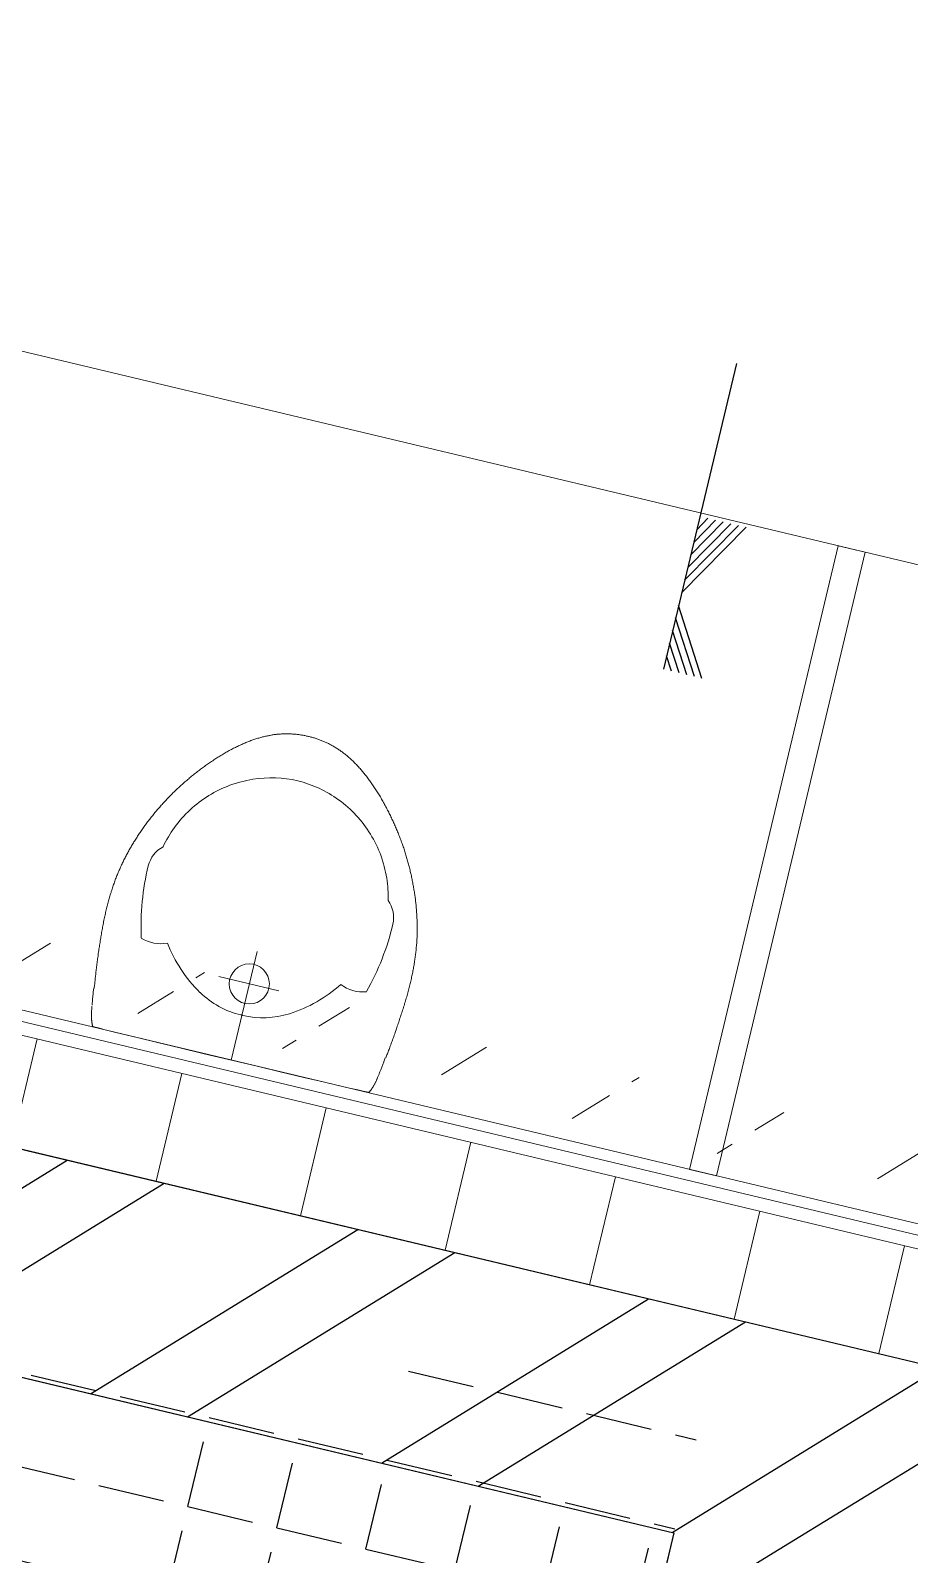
# Model space of a CAD drawing. Header units: millimetres. Extents: x 783817721 to 783927949, y 1443754877 to 1443839643.
# Drawn here: x 783904836 to 783905628, y 1443794272 to 1443795646 of the extents above; entities that cross this region are included whole.
import ezdxf

# ---------------------------------------------------------------- set-up
doc = ezdxf.new("R2010")
doc.units = ezdxf.units.MM
doc.header["$LTSCALE"] = 700
doc.layers.get('0').update_dxf_attribs({"linetype": 'CONTINUOUS'})
for name, color, linetype in [('A-HATCH', 8, 'CONTINUOUS'), ('A-SILL', 2, 'CONTINUOUS'), ('A-SILL-XXX', 2, 'CONTINUOUS'), ('A-sunk', 250, 'CONTINUOUS'), ('A-TILE DROP', 8, 'CONTINUOUS'), ('A-WALL-XXX', 7, 'CONTINUOUS')]:
    doc.layers.add(name, color=color, linetype=linetype)
doc.layers.add('A-INT-FIXTURE', color=250, linetype='CONTINUOUS', lineweight=9)
pattern_1 = [(45, (0, 0), (-26.5165043, 26.5165043), [])]

# ---------------------------------------------------------------- blocks, each defined once
blk = doc.blocks.new('URINAL 3')
for p, q in [((53.7, 137.5), (52.5, 137.4)), ((54.8, 137.6), (53.7, 137.5)), ((56, 137.8), (54.8, 137.6)), ((57.2, 137.9), (56, 137.8)), ((58.4, 138), (57.2, 137.9)), ((59.6, 138.1), (58.4, 138)), ((60.9, 138.3), (59.6, 138.1)), ((62.1, 138.4), (60.9, 138.3)), ((63.3, 138.5), (62.1, 138.4)), ((64.5, 138.6), (63.3, 138.5)), ((65.8, 138.8), (64.5, 138.6)), ((67, 138.9), (65.8, 138.8)), ((68.3, 139), (67, 138.9)), ((69.5, 139.1), (68.3, 139)), ((70.8, 139.2), (69.5, 139.1)), ((72, 139.3), (70.8, 139.2)), ((73.3, 139.4), (72, 139.3)), ((74.6, 139.5), (73.3, 139.4)), ((75.8, 139.6), (74.6, 139.5)), ((77.1, 139.7), (75.8, 139.6)), ((78.4, 139.8), (77.1, 139.7)), ((79.6, 139.9), (78.4, 139.8)), ((80.9, 140), (79.6, 139.9)), ((82.2, 140.1), (80.9, 140)), ((83.4, 140.2), (82.2, 140.1)), ((84.7, 140.3), (83.4, 140.2)), ((85.9, 140.3), (84.7, 140.3)), ((87.2, 140.4), (85.9, 140.3)), ((88.5, 140.5), (87.2, 140.4)), ((89.7, 140.5), (88.5, 140.5)), ((91, 140.6), (89.7, 140.5)), ((92.2, 140.7), (91, 140.6)), ((93.5, 140.7), (92.2, 140.7)), ((94.7, 140.8), (93.5, 140.7)), ((96, 140.8), (94.7, 140.8)), ((97.2, 140.8), (96, 140.8)), ((98.4, 140.9), (97.2, 140.8)), ((99.7, 140.9), (98.4, 140.9)), ((100.9, 140.9), (99.7, 140.9)), ((102.1, 140.9), (100.9, 140.9)), ((103.3, 141), (102.1, 140.9)), ((104.5, 141), (103.3, 141)), ((105.7, 141), (104.5, 141)), ((106.9, 141), (105.7, 141)), ((108.1, 141), (106.9, 141)), ((109.2, 140.9), (108.1, 141)), ((110.4, 140.9), (109.2, 140.9)), ((111.6, 140.9), (110.4, 140.9)), ((112.7, 140.9), (111.6, 140.9)), ((113.9, 140.8), (112.7, 140.9)), ((115, 140.8), (113.9, 140.8)), ((116.2, 140.8), (115, 140.8)), ((117.3, 140.7), (116.2, 140.8)), ((118.4, 140.6), (117.3, 140.7)), ((119.6, 140.6), (118.4, 140.6)), ((120.7, 140.5), (119.6, 140.6)), ((121.8, 140.4), (120.7, 140.5)), ((122.9, 140.4), (121.8, 140.4)), ((124, 140.3), (122.9, 140.4)), ((125.1, 140.2), (124, 140.3)), ((126.2, 140.1), (125.1, 140.2)), ((127.3, 140), (126.2, 140.1)), ((128.4, 139.9), (127.3, 140)), ((129.4, 139.8), (128.4, 139.9)), ((130.5, 139.7), (129.4, 139.8)), ((131.6, 139.6), (130.5, 139.7)), ((132.6, 139.4), (131.6, 139.6)), ((133.7, 139.3), (132.6, 139.4)), ((134.8, 139.2), (133.7, 139.3)), ((135.8, 139), (134.8, 139.2)), ((136.9, 138.9), (135.8, 139)), ((137.9, 138.7), (136.9, 138.9)), ((139, 138.6), (137.9, 138.7)), ((140, 138.4), (139, 138.6)), ((141, 138.3), (140, 138.4)), ((142.1, 138.1), (141, 138.3)), ((143.1, 137.9), (142.1, 138.1)), ((144.1, 137.7), (143.1, 137.9)), ((145.1, 137.5), (144.1, 137.7)), ((146.1, 137.4), (145.1, 137.5)), ((0.5, 126.2), (0.4, 123.1)), ((0.6, 127.9), (0.5, 126.2)), ((0.8, 128.6), (0.6, 127.9)), ((1.1, 128.8), (0.8, 128.6)), ((1.3, 128.9), (1.1, 128.8)), ((1.7, 129), (1.3, 128.9)), ((2, 129.2), (1.7, 129)), ((2.4, 129.3), (2, 129.2)), ((2.8, 129.5), (2.4, 129.3)), ((3.2, 129.7), (2.8, 129.5)), ((3.6, 129.9), (3.2, 129.7)), ((4, 130), (3.6, 129.9)), ((4.5, 130.2), (4, 130)), ((4.9, 130.4), (4.5, 130.2)), ((5.4, 130.5), (4.9, 130.4)), ((5.9, 130.7), (5.4, 130.5)), ((6.3, 130.8), (5.9, 130.7)), ((6.8, 131), (6.3, 130.8)), ((7.3, 131.1), (6.8, 131)), ((7.7, 131.2), (7.3, 131.1)), ((8.2, 131.4), (7.7, 131.2)), ((8.7, 131.5), (8.2, 131.4)), ((9.2, 131.6), (8.7, 131.5)), ((9.8, 131.8), (9.2, 131.6)), ((10.3, 131.9), (9.8, 131.8)), ((10.8, 132), (10.3, 131.9)), ((11.3, 132.1), (10.8, 132)), ((11.9, 132.2), (11.3, 132.1)), ((12.4, 132.4), (11.9, 132.2)), ((13, 132.5), (12.4, 132.4)), ((13.6, 132.6), (13, 132.5)), ((14.2, 132.7), (13.6, 132.6)), ((14.8, 132.8), (14.2, 132.7)), ((15.4, 132.9), (14.8, 132.8)), ((16, 133), (15.4, 132.9)), ((16.6, 133.1), (16, 133)), ((17.3, 133.2), (16.6, 133.1)), ((18, 133.3), (17.3, 133.2)), ((18.6, 133.4), (18, 133.3)), ((20, 133.6), (19.3, 133.5)), ((20.7, 133.7), (20, 133.6)), ((21.4, 133.8), (20.7, 133.7)), ((22.2, 133.9), (21.4, 133.8)), ((22.9, 134.1), (22.2, 133.9)), ((23.7, 134.2), (22.9, 134.1)), ((24.5, 134.3), (23.7, 134.2)), ((25.3, 134.4), (24.5, 134.3)), ((26.1, 134.5), (25.3, 134.4)), ((26.9, 134.6), (26.1, 134.5)), ((27.8, 134.7), (26.9, 134.6)), ((28.7, 134.8), (27.8, 134.7)), ((29.5, 134.9), (28.7, 134.8)), ((30.4, 135.1), (29.5, 134.9)), ((31.3, 135.2), (30.4, 135.1)), ((32.3, 135.3), (31.3, 135.2)), ((33.2, 135.4), (32.3, 135.3)), ((34.2, 135.5), (33.2, 135.4)), ((35.2, 135.3), (34.2, 135.1)), ((36.1, 135.4), (35.2, 135.3)), ((37.1, 135.5), (36.1, 135.4)), ((38.2, 135.6), (37.1, 135.5)), ((39.2, 135.8), (38.2, 135.6)), ((40.2, 135.9), (39.2, 135.8)), ((41.3, 136), (40.2, 135.9)), ((42.4, 136.2), (41.3, 136)), ((43.4, 136.3), (42.4, 136.2)), ((44.5, 136.4), (43.4, 136.3)), ((45.6, 136.6), (44.5, 136.4)), ((46.8, 136.7), (45.6, 136.6)), ((47.9, 136.8), (46.8, 136.7)), ((49, 137), (47.9, 136.8)), ((50.2, 137.1), (49, 137)), ((51.3, 137.2), (50.2, 137.1)), ((52.5, 137.4), (51.3, 137.2)), ((147.2, 137.2), (146.1, 137.4)), ((148.2, 137), (147.2, 137.2)), ((149.2, 136.7), (148.2, 137)), ((150.2, 136.5), (149.2, 136.7)), ((151.2, 136.3), (150.2, 136.5)), ((152.2, 136.1), (151.2, 136.3)), ((153.2, 135.9), (152.2, 136.1)), ((154.2, 135.6), (153.2, 135.9)), ((155.2, 135.4), (154.2, 135.6)), ((156.2, 135.2), (155.2, 135.4)), ((157.2, 134.9), (156.2, 135.2)), ((158.2, 134.7), (157.2, 134.9)), ((159.2, 134.4), (158.2, 134.7)), ((160.1, 134.1), (159.2, 134.4)), ((161.1, 133.9), (160.1, 134.1)), ((162.1, 133.6), (161.1, 133.9)), ((163.1, 133.3), (162.1, 133.6)), ((164.1, 133), (163.1, 133.3)), ((165.1, 132.7), (164.1, 133)), ((166.1, 132.4), (165.1, 132.7)), ((167, 132.1), (166.1, 132.4)), ((168, 131.8), (167, 132.1)), ((169, 131.5), (168, 131.8)), ((170, 131.2), (169, 131.5)), ((171, 130.9), (170, 131.2)), ((171.9, 130.6), (171, 130.9)), ((172.9, 130.3), (171.9, 130.6)), ((173.9, 129.9), (172.9, 130.3)), ((174.9, 129.6), (173.9, 129.9)), ((175.8, 129.2), (174.9, 129.6)), ((176.8, 128.9), (175.8, 129.2)), ((177.8, 128.5), (176.8, 128.9)), ((178.8, 128.2), (177.8, 128.5)), ((179.8, 127.8), (178.8, 128.2)), ((180.7, 127.4), (179.8, 127.8)), ((181.7, 127.1), (180.7, 127.4)), ((182.7, 126.7), (181.7, 127.1)), ((183.7, 126.3), (182.7, 126.7)), ((184.6, 125.9), (183.7, 126.3)), ((185.6, 125.5), (184.6, 125.9)), ((186.6, 125.1), (185.6, 125.5)), ((187.6, 124.7), (186.6, 125.1)), ((188.5, 124.3), (187.6, 124.7)), ((189.5, 123.9), (188.5, 124.3)), ((190.5, 123.5), (189.5, 123.9)), ((0.3, 118), (0.1, 106.9)), ((0.4, 123.1), (0.3, 118)), ((191.4, 123.1), (190.5, 123.5)), ((192.4, 122.6), (191.4, 123.1)), ((193.4, 122.2), (192.4, 122.6)), ((194.4, 121.8), (193.4, 122.2)), ((195.3, 121.3), (194.4, 121.8)), ((196.3, 120.9), (195.3, 121.3)), ((197.3, 120.4), (196.3, 120.9)), ((198.2, 120), (197.3, 120.4)), ((199.2, 119.5), (198.2, 120)), ((200.2, 119), (199.2, 119.5)), ((201.1, 118.6), (200.2, 119)), ((202.1, 118.1), (201.1, 118.6)), ((203, 117.6), (202.1, 118.1)), ((204, 117.1), (203, 117.6)), ((205, 116.6), (204, 117.1)), ((205.9, 116.1), (205, 116.6)), ((206.9, 115.6), (205.9, 116.1)), ((207.8, 115.1), (206.9, 115.6)), ((208.8, 114.6), (207.8, 115.1)), ((209.8, 114.1), (208.8, 114.6)), ((210.7, 113.5), (209.8, 114.1)), ((211.7, 113), (210.7, 113.5)), ((212.6, 112.5), (211.7, 113)), ((213.6, 111.9), (212.6, 112.5)), ((214.5, 111.4), (213.6, 111.9)), ((215.5, 110.9), (214.5, 111.4)), ((216.4, 110.3), (215.5, 110.9)), ((217.4, 109.7), (216.4, 110.3)), ((0.1, 106.9), (0.1, 85.9)), ((218.3, 109.2), (217.4, 109.7)), ((219.3, 108.6), (218.3, 109.2)), ((220.2, 108), (219.3, 108.6)), ((221.1, 107.4), (220.2, 108)), ((222.1, 106.9), (221.1, 107.4)), ((223, 106.3), (222.1, 106.9)), ((224, 105.7), (223, 106.3)), ((224.9, 105.1), (224, 105.7)), ((225.8, 104.5), (224.9, 105.1)), ((226.8, 103.9), (225.8, 104.5)), ((227.7, 103.2), (226.8, 103.9)), ((228.6, 102.6), (227.7, 103.2)), ((229.6, 102), (228.6, 102.6)), ((230.5, 101.4), (229.6, 102)), ((231.4, 100.7), (230.5, 101.4)), ((232.3, 100.1), (231.4, 100.7)), ((233.3, 99.4), (232.3, 100.1)), ((234.2, 98.8), (233.3, 99.4)), ((235.1, 98.1), (234.2, 98.8)), ((236, 97.5), (235.1, 98.1)), ((236.9, 96.8), (236, 97.5)), ((237.8, 96.1), (236.9, 96.8)), ((0.1, 85.9), (0, 68.2)), ((238.7, 95.5), (237.8, 96.1)), ((239.7, 94.8), (238.7, 95.5)), ((240.6, 94.1), (239.7, 94.8)), ((241.5, 93.4), (240.6, 94.1)), ((242.4, 92.7), (241.5, 93.4)), ((243.3, 92), (242.4, 92.7)), ((244.1, 91.3), (243.3, 92)), ((245, 90.6), (244.1, 91.3)), ((245.9, 89.9), (245, 90.6)), ((246.8, 89.2), (245.9, 89.9)), ((247.7, 88.5), (246.8, 89.2)), ((248.6, 87.7), (247.7, 88.5)), ((249.4, 87), (248.6, 87.7)), ((250.3, 86.3), (249.4, 87)), ((251.2, 85.6), (250.3, 86.3)), ((252, 84.8), (251.2, 85.6)), ((252.9, 84.1), (252, 84.8)), ((253.7, 83.4), (252.9, 84.1)), ((254.6, 82.6), (253.7, 83.4)), ((255.4, 81.9), (254.6, 82.6)), ((256.3, 81.1), (255.4, 81.9)), ((257.1, 80.4), (256.3, 81.1)), ((257.9, 79.6), (257.1, 80.4)), ((258.7, 78.8), (257.9, 79.6)), ((259.6, 78.1), (258.7, 78.8)), ((260.4, 77.3), (259.6, 78.1)), ((261.2, 76.5), (260.4, 77.3)), ((262, 75.8), (261.2, 76.5)), ((262.8, 75), (262, 75.8)), ((263.5, 74.2), (262.8, 75)), ((264.3, 73.5), (263.5, 74.2)), ((265.1, 72.7), (264.3, 73.5)), ((265.9, 71.9), (265.1, 72.7)), ((266.6, 71.1), (265.9, 71.9)), ((267.4, 70.3), (266.6, 71.1)), ((268.1, 69.5), (267.4, 70.3)), ((268.9, 68.8), (268.1, 69.5)), ((269.6, 68), (268.9, 68.8)), ((0, 68.2), (0, 47.5)), ((270.3, 67.2), (269.6, 68)), ((271.1, 66.4), (270.3, 67.2)), ((271.8, 65.6), (271.1, 66.4)), ((272.5, 64.8), (271.8, 65.6)), ((273.2, 64), (272.5, 64.8)), ((273.9, 63.2), (273.2, 64)), ((274.5, 62.4), (273.9, 63.2)), ((275.2, 61.6), (274.5, 62.4)), ((275.9, 60.8), (275.2, 61.6)), ((276.5, 60), (275.9, 60.8)), ((277.2, 59.2), (276.5, 60)), ((277.8, 58.4), (277.2, 59.2)), ((278.5, 57.6), (277.8, 58.4)), ((279.1, 56.8), (278.5, 57.6)), ((279.7, 56), (279.1, 56.8)), ((280.3, 55.2), (279.7, 56)), ((280.9, 54.4), (280.3, 55.2)), ((0, 47.5), (0, 24.9)), ((281.5, 53.6), (280.9, 54.4)), ((282, 52.8), (281.5, 53.6)), ((282.6, 52), (282, 52.8)), ((283.2, 51.2), (282.6, 52)), ((283.7, 50.4), (283.2, 51.2)), ((284.3, 49.6), (283.7, 50.4)), ((284.8, 48.8), (284.3, 49.6)), ((285.3, 48), (284.8, 48.8)), ((285.8, 47.2), (285.3, 48)), ((286.3, 46.4), (285.8, 47.2)), ((286.8, 45.6), (286.3, 46.4)), ((287.3, 44.8), (286.8, 45.6)), ((287.8, 44), (287.3, 44.8)), ((288.2, 43.2), (287.8, 44)), ((288.7, 42.4), (288.2, 43.2)), ((289.1, 41.6), (288.7, 42.4)), ((289.6, 40.8), (289.1, 41.6)), ((70.6, -27.3), (70.6, 28.4)), ((290, 40), (289.6, 40.8)), ((290.4, 39.2), (290, 40)), ((290.8, 38.4), (290.4, 39.2)), ((291.2, 37.6), (290.8, 38.4)), ((291.6, 36.8), (291.2, 37.6)), ((292, 36), (291.6, 36.8)), ((292.3, 35.2), (292, 36)), ((292.7, 34.4), (292.3, 35.2)), ((293, 33.6), (292.7, 34.4)), ((293.4, 32.8), (293, 33.6)), ((293.7, 32), (293.4, 32.8)), ((294.1, 31.2), (293.7, 32)), ((294.4, 30.4), (294.1, 31.2)), ((294.7, 29.6), (294.4, 30.4)), ((295, 28.8), (294.7, 29.6)), ((295.3, 28), (295, 28.8)), ((295.5, 27.2), (295.3, 28)), ((0, 24.9), (0, -24.1)), ((295.8, 26.4), (295.5, 27.2)), ((296.1, 25.6), (295.8, 26.4)), ((296.3, 24.8), (296.1, 25.6)), ((296.6, 24), (296.3, 24.8)), ((296.8, 23.2), (296.6, 24)), ((297, 22.4), (296.8, 23.2)), ((297.3, 21.6), (297, 22.4)), ((297.5, 20.8), (297.3, 21.6)), ((297.7, 20), (297.5, 20.8)), ((297.9, 19.2), (297.7, 20)), ((298, 18.4), (297.9, 19.2)), ((298.2, 17.6), (298, 18.4)), ((298.4, 16.8), (298.2, 17.6)), ((298.5, 16), (298.4, 16.8)), ((298.7, 15.2), (298.5, 16)), ((298.8, 14.4), (298.7, 15.2)), ((299, 13.6), (298.8, 14.4)), ((0, 1.2), (0, 0.4)), ((0, 0.4), (0, -0.4)), ((299.1, 12.8), (299, 13.6)), ((299.2, 12), (299.1, 12.8)), ((299.3, 11.2), (299.2, 12)), ((299.4, 10.4), (299.3, 11.2)), ((299.5, 9.6), (299.4, 10.4)), ((299.6, 8.8), (299.5, 9.6)), ((299.7, 8), (299.6, 8.8)), ((299.7, 7.2), (299.7, 8)), ((299.8, 6.4), (299.7, 7.2)), ((299.9, 5.6), (299.8, 6.4)), ((299.9, 4.8), (299.9, 5.6)), ((299.9, 4), (299.9, 4.8)), ((300, 3.2), (299.9, 4)), ((300, 2.4), (300, 3.2)), ((300, 1.6), (300, 2.4)), ((300, 0.8), (300, 1.6)), ((300, 0), (300, 0.8)), ((300, 0), (300, 0)), ((0, 0), (100.8, 0)), ((298.8, -14.4), (299, -13.6)), ((299, -13.6), (299.1, -12.8)), ((299.1, -12.8), (299.2, -12)), ((299.2, -12), (299.3, -11.2)), ((299.3, -11.2), (299.4, -10.4)), ((299.4, -10.4), (299.5, -9.6)), ((299.5, -9.6), (299.6, -8.8)), ((299.6, -8.8), (299.7, -8)), ((299.7, -7.2), (299.8, -6.4)), ((299.7, -8), (299.7, -7.2)), ((299.8, -6.4), (299.9, -5.6)), ((299.9, -4), (300, -3.2)), ((299.9, -4.8), (299.9, -4)), ((299.9, -5.6), (299.9, -4.8)), ((300, -0.8), (300, 0)), ((300, 0), (300, 0)), ((300, -1.6), (300, -0.8)), ((300, -2.4), (300, -1.6)), ((300, -3.2), (300, -2.4)), ((0, -24.1), (0, -46.7)), ((295.3, -28), (295.5, -27.2)), ((295.5, -27.2), (295.8, -26.4)), ((295.8, -26.4), (296.1, -25.6)), ((296.1, -25.6), (296.3, -24.8)), ((296.3, -24.8), (296.6, -24)), ((296.6, -24), (296.8, -23.2)), ((296.8, -23.2), (297, -22.4)), ((297, -22.4), (297.3, -21.6)), ((297.3, -21.6), (297.5, -20.8)), ((297.5, -20.8), (297.7, -20)), ((297.7, -20), (297.9, -19.2)), ((297.9, -19.2), (298, -18.4)), ((298, -18.4), (298.2, -17.6)), ((298.2, -17.6), (298.4, -16.8)), ((298.4, -16.8), (298.5, -16)), ((298.5, -16), (298.7, -15.2)), ((298.7, -15.2), (298.8, -14.4)), ((289.1, -41.6), (289.6, -40.8)), ((289.6, -40.8), (290, -40)), ((290, -40), (290.4, -39.2)), ((290.4, -39.2), (290.8, -38.4)), ((290.8, -38.4), (291.2, -37.6)), ((291.2, -37.6), (291.6, -36.8)), ((291.6, -36.8), (292, -36)), ((292, -36), (292.3, -35.2)), ((292.3, -35.2), (292.7, -34.4)), ((292.7, -34.4), (293, -33.6)), ((293, -33.6), (293.4, -32.8)), ((293.4, -32.8), (293.7, -32)), ((293.7, -32), (294.1, -31.2)), ((294.1, -31.2), (294.4, -30.4)), ((294.4, -30.4), (294.7, -29.6)), ((294.7, -29.6), (295, -28.8)), ((295, -28.8), (295.3, -28)), ((0, -46.7), (0, -67.4)), ((280.3, -55.2), (280.9, -54.4)), ((280.9, -54.4), (281.5, -53.6)), ((281.5, -53.6), (282, -52.8)), ((282, -52.8), (282.6, -52)), ((282.6, -52), (283.2, -51.2)), ((283.2, -51.2), (283.7, -50.4)), ((283.7, -50.4), (284.3, -49.6)), ((284.3, -49.6), (284.8, -48.8)), ((284.8, -48.8), (285.3, -48)), ((285.3, -48), (285.8, -47.2)), ((285.8, -47.2), (286.3, -46.4)), ((286.3, -46.4), (286.8, -45.6)), ((286.8, -45.6), (287.3, -44.8)), ((287.3, -44.8), (287.8, -44)), ((287.8, -44), (288.2, -43.2)), ((288.2, -43.2), (288.7, -42.4)), ((288.7, -42.4), (289.1, -41.6)), ((0, -67.4), (0.1, -85.1)), ((268.9, -68.8), (269.6, -68)), ((269.6, -68), (270.3, -67.2)), ((270.3, -67.2), (271.1, -66.4)), ((271.1, -66.4), (271.8, -65.6)), ((271.8, -65.6), (272.5, -64.8)), ((272.5, -64.8), (273.2, -64)), ((273.2, -64), (273.9, -63.2)), ((273.9, -63.2), (274.5, -62.4)), ((274.5, -62.4), (275.2, -61.6)), ((275.2, -61.6), (275.9, -60.8)), ((275.9, -60.8), (276.5, -60)), ((276.5, -60), (277.2, -59.2)), ((277.2, -59.2), (277.8, -58.4)), ((277.8, -58.4), (278.5, -57.6)), ((278.5, -57.6), (279.1, -56.8)), ((279.1, -56.8), (279.7, -56)), ((279.7, -56), (280.3, -55.2)), ((254.6, -82.6), (255.4, -81.9)), ((255.4, -81.9), (256.3, -81.1)), ((256.3, -81.1), (257.1, -80.4)), ((257.1, -80.4), (257.9, -79.6)), ((257.9, -79.6), (258.7, -78.8)), ((258.7, -78.8), (259.6, -78.1)), ((259.6, -78.1), (260.4, -77.3)), ((260.4, -77.3), (261.2, -76.6)), ((261.2, -76.6), (262, -75.8)), ((262, -75.8), (262.8, -75)), ((262.8, -75), (263.5, -74.2)), ((263.5, -74.2), (264.3, -73.5)), ((264.3, -73.5), (265.1, -72.7)), ((265.1, -72.7), (265.9, -71.9)), ((265.9, -71.9), (266.6, -71.1)), ((266.6, -71.1), (267.4, -70.3)), ((267.4, -70.3), (268.1, -69.6)), ((268.1, -69.6), (268.9, -68.8)), ((0.1, -85.1), (0.1, -99.1)), ((236.9, -96.8), (237.8, -96.1)), ((237.8, -96.1), (238.7, -95.5)), ((238.7, -95.5), (239.7, -94.8)), ((239.7, -94.8), (240.6, -94.1)), ((240.6, -94.1), (241.5, -93.4)), ((241.5, -93.4), (242.4, -92.7)), ((242.4, -92.7), (243.3, -92)), ((243.3, -92), (244.1, -91.3)), ((244.1, -91.3), (245, -90.6)), ((245, -90.6), (245.9, -89.9)), ((245.9, -89.9), (246.8, -89.2)), ((246.8, -89.2), (247.7, -88.5)), ((247.7, -88.5), (248.6, -87.8)), ((248.6, -87.8), (249.4, -87)), ((249.4, -87), (250.3, -86.3)), ((250.3, -86.3), (251.2, -85.6)), ((251.2, -85.6), (252, -84.8)), ((252, -84.8), (252.9, -84.1)), ((252.9, -84.1), (253.7, -83.4)), ((253.7, -83.4), (254.6, -82.6)), ((0.1, -99.1), (0.2, -109.7)), ((0.2, -109.7), (0.3, -117.2)), ((216.4, -110.3), (217.4, -109.7)), ((217.4, -109.7), (218.3, -109.2)), ((218.3, -109.2), (219.3, -108.6)), ((219.3, -108.6), (220.2, -108)), ((220.2, -108), (221.1, -107.5)), ((221.1, -107.5), (222.1, -106.9)), ((222.1, -106.9), (223, -106.3)), ((223, -106.3), (224, -105.7)), ((224, -105.7), (224.9, -105.1)), ((224.9, -105.1), (225.8, -104.5)), ((225.8, -104.5), (226.8, -103.9)), ((226.8, -103.9), (227.7, -103.2)), ((227.7, -103.2), (228.6, -102.6)), ((228.6, -102.6), (229.6, -102)), ((229.6, -102), (230.5, -101.4)), ((230.5, -101.4), (231.4, -100.7)), ((231.4, -100.7), (232.3, -100.1)), ((232.3, -100.1), (233.3, -99.4)), ((233.3, -99.4), (234.2, -98.8)), ((234.2, -98.8), (235.1, -98.1)), ((235.1, -98.1), (236, -97.5)), ((236, -97.5), (236.9, -96.8)), ((0.3, -117.2), (0.4, -122.3)), ((0.4, -122.3), (0.5, -125.4)), ((189.5, -123.9), (190.5, -123.5)), ((190.5, -123.5), (191.4, -123.1)), ((191.4, -123.1), (192.4, -122.6)), ((192.4, -122.6), (193.4, -122.2)), ((193.4, -122.2), (194.4, -121.8)), ((194.4, -121.8), (195.3, -121.3)), ((195.3, -121.3), (196.3, -120.9)), ((196.3, -120.9), (197.3, -120.4)), ((197.3, -120.4), (198.2, -120)), ((198.2, -120), (199.2, -119.5)), ((199.2, -119.5), (200.2, -119)), ((200.2, -119), (201.1, -118.6)), ((201.1, -118.6), (202.1, -118.1)), ((202.1, -118.1), (203, -117.6)), ((203, -117.6), (204, -117.1)), ((204, -117.1), (205, -116.6)), ((205, -116.6), (205.9, -116.1)), ((205.9, -116.1), (206.9, -115.6)), ((206.9, -115.6), (207.8, -115.1)), ((207.8, -115.1), (208.8, -114.6)), ((208.8, -114.6), (209.8, -114.1)), ((209.8, -114.1), (210.7, -113.6)), ((210.7, -113.6), (211.7, -113)), ((211.7, -113), (212.6, -112.5)), ((212.6, -112.5), (213.6, -112)), ((213.6, -112), (214.5, -111.4)), ((214.5, -111.4), (215.5, -110.9)), ((215.5, -110.9), (216.4, -110.3)), ((0.5, -125.4), (0.6, -127.1)), ((0.6, -127.1), (0.8, -127.8)), ((0.8, -127.8), (1.1, -128)), ((1.1, -128), (1.3, -128.1)), ((1.3, -128.1), (1.7, -128.2)), ((1.7, -128.2), (2, -128.4)), ((2, -128.4), (2.4, -128.5)), ((2.4, -128.5), (2.8, -128.7)), ((2.8, -128.7), (3.2, -128.9)), ((3.2, -128.9), (3.6, -129.1)), ((3.6, -129.1), (4, -129.2)), ((4, -129.2), (4.5, -129.4)), ((4.5, -129.4), (4.9, -129.6)), ((4.9, -129.6), (5.4, -129.7)), ((5.4, -129.7), (5.9, -129.9)), ((5.9, -129.9), (6.3, -130)), ((6.3, -130), (6.8, -130.2)), ((6.8, -130.2), (7.3, -130.3)), ((7.3, -130.3), (7.7, -130.5)), ((7.7, -130.5), (8.2, -130.6)), ((8.2, -130.6), (8.7, -130.7)), ((8.7, -130.7), (9.2, -130.9)), ((9.2, -130.9), (9.8, -131)), ((9.8, -131), (10.3, -131.1)), ((10.3, -131.1), (10.8, -131.2)), ((10.8, -131.2), (11.3, -131.3)), ((11.3, -131.3), (11.9, -131.5)), ((11.9, -131.5), (12.4, -131.6)), ((12.4, -131.6), (13, -131.7)), ((13, -131.7), (13.6, -131.8)), ((13.6, -131.8), (14.2, -131.9)), ((14.2, -131.9), (14.8, -132)), ((14.8, -132), (15.4, -132.1)), ((15.4, -132.1), (16, -132.2)), ((16, -132.2), (16.6, -132.3)), ((16.6, -132.3), (17.3, -132.4)), ((17.3, -132.4), (18, -132.5)), ((18, -132.5), (18.6, -132.6)), ((18.6, -132.6), (19.3, -132.7)), ((19.3, -132.7), (20, -132.8)), ((20, -132.8), (20.7, -132.9)), ((20.7, -132.9), (21.4, -133.1)), ((21.4, -133.1), (22.2, -133.2)), ((22.2, -133.2), (22.9, -133.3)), ((22.9, -133.3), (23.7, -133.4)), ((23.7, -133.4), (24.5, -133.5)), ((24.5, -133.5), (25.3, -133.6)), ((25.3, -133.6), (26.1, -133.7)), ((26.1, -133.7), (26.9, -133.8)), ((26.9, -133.8), (27.8, -133.9)), ((27.8, -133.9), (28.7, -134)), ((28.7, -134), (29.5, -134.1)), ((29.5, -134.1), (30.4, -134.3)), ((30.4, -134.3), (31.3, -134.4)), ((31.3, -134.4), (32.3, -134.5)), ((32.3, -134.5), (33.2, -134.6)), ((33.2, -134.6), (34.2, -134.7)), ((34.2, -135.1), (35.2, -135.3)), ((35.2, -135.3), (36.1, -135.4)), ((36.1, -135.4), (37.1, -135.5)), ((37.1, -135.5), (38.2, -135.7)), ((38.2, -135.7), (39.2, -135.8)), ((39.2, -135.8), (40.2, -135.9)), ((40.2, -135.9), (41.3, -136)), ((41.3, -136), (42.4, -136.2)), ((42.4, -136.2), (43.4, -136.3)), ((43.4, -136.3), (44.5, -136.4)), ((44.5, -136.4), (45.6, -136.6)), ((45.6, -136.6), (46.8, -136.7)), ((46.8, -136.7), (47.9, -136.8)), ((47.9, -136.8), (49, -137)), ((49, -137), (50.2, -137.1)), ((50.2, -137.1), (51.3, -137.2)), ((51.3, -137.2), (52.5, -137.4)), ((52.5, -137.4), (53.7, -137.5)), ((145.1, -137.5), (146.1, -137.4)), ((146.1, -137.4), (147.2, -137.2)), ((147.2, -137.2), (148.2, -137)), ((148.2, -137), (149.2, -136.8)), ((149.2, -136.8), (150.2, -136.5)), ((150.2, -136.5), (151.2, -136.3)), ((151.2, -136.3), (152.2, -136.1)), ((152.2, -136.1), (153.2, -135.9)), ((153.2, -135.9), (154.2, -135.6)), ((154.2, -135.6), (155.2, -135.4)), ((155.2, -135.4), (156.2, -135.2)), ((156.2, -135.2), (157.2, -134.9)), ((157.2, -134.9), (158.2, -134.7)), ((158.2, -134.7), (159.2, -134.4)), ((159.2, -134.4), (160.1, -134.1)), ((160.1, -134.1), (161.1, -133.9)), ((161.1, -133.9), (162.1, -133.6)), ((162.1, -133.6), (163.1, -133.3)), ((163.1, -133.3), (164.1, -133)), ((164.1, -133), (165.1, -132.7)), ((165.1, -132.7), (166.1, -132.5)), ((166.1, -132.5), (167, -132.2)), ((167, -132.2), (168, -131.8)), ((168, -131.8), (169, -131.5)), ((169, -131.5), (170, -131.2)), ((170, -131.2), (171, -130.9)), ((171, -130.9), (171.9, -130.6)), ((171.9, -130.6), (172.9, -130.3)), ((172.9, -130.3), (173.9, -129.9)), ((173.9, -129.9), (174.9, -129.6)), ((174.9, -129.6), (175.8, -129.2)), ((175.8, -129.2), (176.8, -128.9)), ((176.8, -128.9), (177.8, -128.5)), ((177.8, -128.5), (178.8, -128.2)), ((178.8, -128.2), (179.8, -127.8)), ((179.8, -127.8), (180.7, -127.5)), ((180.7, -127.5), (181.7, -127.1)), ((181.7, -127.1), (182.7, -126.7)), ((182.7, -126.7), (183.7, -126.3)), ((183.7, -126.3), (184.6, -125.9)), ((184.6, -125.9), (185.6, -125.5)), ((185.6, -125.5), (186.6, -125.1)), ((186.6, -125.1), (187.6, -124.7)), ((187.6, -124.7), (188.5, -124.3)), ((188.5, -124.3), (189.5, -123.9)), ((53.7, -137.5), (54.8, -137.6)), ((54.8, -137.6), (56, -137.8)), ((56, -137.8), (57.2, -137.9)), ((57.2, -137.9), (58.4, -138)), ((58.4, -138), (59.6, -138.2)), ((59.6, -138.2), (60.9, -138.3)), ((60.9, -138.3), (62.1, -138.4)), ((62.1, -138.4), (63.3, -138.5)), ((63.3, -138.5), (64.5, -138.6)), ((64.5, -138.6), (65.8, -138.8)), ((65.8, -138.8), (67, -138.9)), ((67, -138.9), (68.3, -139)), ((68.3, -139), (69.5, -139.1)), ((69.5, -139.1), (70.8, -139.2)), ((70.8, -139.2), (72, -139.3)), ((72, -139.3), (73.3, -139.4)), ((73.3, -139.4), (74.6, -139.5)), ((74.6, -139.5), (75.8, -139.6)), ((75.8, -139.6), (77.1, -139.7)), ((77.1, -139.7), (78.4, -139.8)), ((78.4, -139.8), (79.6, -139.9)), ((79.6, -139.9), (80.9, -140)), ((80.9, -140), (82.2, -140.1)), ((82.2, -140.1), (83.4, -140.2)), ((83.4, -140.2), (84.7, -140.3)), ((84.7, -140.3), (85.9, -140.3)), ((85.9, -140.3), (87.2, -140.4)), ((87.2, -140.4), (88.5, -140.5)), ((88.5, -140.5), (89.7, -140.6)), ((89.7, -140.6), (91, -140.6)), ((91, -140.6), (92.2, -140.7)), ((92.2, -140.7), (93.5, -140.7)), ((93.5, -140.7), (94.7, -140.8)), ((94.7, -140.8), (96, -140.8)), ((96, -140.8), (97.2, -140.8)), ((97.2, -140.8), (98.4, -140.9)), ((98.4, -140.9), (99.7, -140.9)), ((99.7, -140.9), (100.9, -140.9)), ((100.9, -140.9), (102.1, -141)), ((102.1, -141), (103.3, -141)), ((103.3, -141), (104.5, -141)), ((104.5, -141), (105.7, -141)), ((105.7, -141), (106.9, -141)), ((106.9, -141), (108.1, -141)), ((108.1, -141), (109.2, -141)), ((109.2, -141), (110.4, -140.9)), ((110.4, -140.9), (111.6, -140.9)), ((111.6, -140.9), (112.7, -140.9)), ((112.7, -140.9), (113.9, -140.8)), ((113.9, -140.8), (115, -140.8)), ((115, -140.8), (116.2, -140.8)), ((116.2, -140.8), (117.3, -140.7)), ((117.3, -140.7), (118.4, -140.7)), ((118.4, -140.7), (119.6, -140.6)), ((119.6, -140.6), (120.7, -140.5)), ((120.7, -140.5), (121.8, -140.5)), ((121.8, -140.5), (122.9, -140.4)), ((122.9, -140.4), (124, -140.3)), ((124, -140.3), (125.1, -140.2)), ((125.1, -140.2), (126.2, -140.1)), ((126.2, -140.1), (127.3, -140)), ((127.3, -140), (128.4, -139.9)), ((128.4, -139.9), (129.4, -139.8)), ((129.4, -139.8), (130.5, -139.7)), ((130.5, -139.7), (131.6, -139.6)), ((131.6, -139.6), (132.6, -139.4)), ((132.6, -139.4), (133.7, -139.3)), ((133.7, -139.3), (134.8, -139.2)), ((134.8, -139.2), (135.8, -139)), ((135.8, -139), (136.9, -138.9)), ((136.9, -138.9), (137.9, -138.7)), ((137.9, -138.7), (139, -138.6)), ((139, -138.6), (140, -138.4)), ((140, -138.4), (141, -138.3)), ((141, -138.3), (142.1, -138.1)), ((142.1, -138.1), (143.1, -137.9)), ((143.1, -137.9), (144.1, -137.7)), ((144.1, -137.7), (145.1, -137.5))]:
    blk.add_line(p, q)
blk.add_circle((70.6, 0), 18.1)
for centre, radius, start, end in [((153, -121.8), 235.2, 90, 105.9636), ((152.5, 86.1), 27.3, 41.9069, 89.0336), ((118.9, 93.6), 32.5, 160.7326, 203.9554), ((150, -3.3), 110, 67.5093, 78.0387), ((150.5, -2.2), 108.8, 45.0961, 67.5093), ((160.9, -23.3), 126, 124.6292, 149.0454), ((151.1, -1.5), 107.9, 22.5108, 45.0961), ((120.7, 0.8), 79.1, 149.0454, 180), ((152.2, -1.1), 106.7, 0.5836, 22.5108), ((120.7, 0.8), 79.1, 180, 180.5967), ((120.7, -0.8), 79.1, 179.4033, 180), ((120.7, -0.8), 79.1, 180, 210.9546), ((152.2, 1.1), 106.7, 337.4892, 359.4164), ((151.1, 1.5), 107.9, 314.9039, 337.4892), ((160.9, 23.3), 126, 210.9546, 235.3708), ((118.9, -93.6), 32.5, 156.0446, 199.2674), ((150.5, 2.2), 108.8, 292.4907, 314.9039), ((153, 121.8), 235.2, 254.0364, 270), ((152.5, -86.1), 27.3, 270.9664, 318.0931), ((150, 3.3), 110, 281.9613, 292.4907)]:
    blk.add_arc(centre, radius, start, end)
blk = doc.blocks.new('TILE DROPE')
at = {"layer": 'A-TILE DROP'}
h = blk.add_hatch(dxfattribs=at)
h.set_pattern_fill('ANSI31', color=256, scale=300)
h.set_pattern_definition(pattern_1)
h.paths.add_polyline_path([(5831274.6, 4325034.4), (5831198.6, 4325034.4), (5831198.6, 4325286.4), (5831274.6, 4325286.4)])
h = blk.add_hatch(dxfattribs=at)
h.set_pattern_fill('ANSI31', color=256, scale=300)
h.set_pattern_definition(pattern_1)
h.paths.add_polyline_path([(5831274.6, 4325034.4), (5831350.6, 4325034.4), (5831350.6, 4324782.4), (5831274.6, 4324782.4)])
blk.add_line((5831274.6, 4325286.4), (5831274.6, 4324782.4), dxfattribs=at)
blk = doc.blocks.new('125')
at = {"layer": 'A-INT-FIXTURE'}
h = blk.add_hatch(dxfattribs=at)
h.set_pattern_fill('ANSI33', color=256, scale=15, angle=13.4174)
h.set_pattern_definition([(45, (98463.52, 10908.26), (-67.35192, 67.35192), []), (45, (98530.87, 10908.26), (-67.35192, 67.35192), [47.625, -23.8125])])
h.paths.add_polyline_path([(347490.2, -3576.2), (349290.2, -3576.2), (349290.2, -3476.2), (347490.2, -3476.2)])
blk.add_line((347512.2, -2876.2), (349268.2, -2876.2), dxfattribs=at)
for points in [[(349278.2, -3464.2), (347502.2, -3464.2), (347502.2, -2063.2), (347378.2, -2063.2), (347378.2, -3564.2), (347252.2, -3564.2), (347252.2, -3414.2), (346628.2, -3414.2), (346628.2, -3564.2), (346327.2, -3564.2)], [(349268.2, -3454.2), (347512.2, -3454.2), (347512.2, -2051.2), (347368.2, -2051.2), (347368.2, -3554.2), (347262.2, -3554.2), (347262.2, -3404.2), (346618.2, -3404.2), (346618.2, -3554.2), (346337.2, -3554.2)]]:
    blk.add_lwpolyline(points, dxfattribs=at)
for points in [[(348402.7, -2876.2), (348377.7, -2876.2), (348377.7, -3454.2), (348402.7, -3454.2)], [(347490.2, -3576.2), (349290.2, -3576.2), (349290.2, -3476.2), (347490.2, -3476.2)]]:
    blk.add_lwpolyline(points, close=True, dxfattribs=at)
at = {"layer": 'A-INT-FIXTURE', "xscale": 0.5625000000000001, "yscale": 0.5625000000000001, "zscale": 0.5625000000000001}
blk.add_blockref('TILE DROPE', (-2931841.7, -2435711.1), dxfattribs=at)
at = {"layer": 'A-INT-FIXTURE', "rotation": 89.99987498988864}
blk.add_blockref('URINAL 3', (347953, -3454.2), dxfattribs=at)
blk = doc.blocks.new('A$C3916e927')
at = {"layer": 'A-sunk', "linetype": 'ByBlock'}
h = blk.add_hatch(dxfattribs=at)
h.set_pattern_fill('ANGLE', color=256, scale=300, angle=13.4174)
h.set_pattern_definition([(360, (-43469.04, -21150), (6e-14, 82.5), [60, -22.5]), (90, (-43469.04, -21150), (-82.5, 6e-14), [60, -22.5])])
edge = h.paths.add_edge_path()
edge.add_line((-1184.9, 1200), (-1184.9, 898.3))
edge.add_line((-1184.9, 898.3), (-614.9, 898.3))
edge.add_line((-614.9, 898.3), (-614.9, 1200))
edge.add_line((-614.9, 1200), (0, 1200))
edge.add_line((0, 1200), (0, 0))
edge.add_line((0, 0), (-759.7, 0))
edge.add_line((-759.7, 0), (-759.7, 300.3))
edge.add_line((-759.7, 300.3), (-3769.2, 300.3))
edge.add_line((-3769.2, 300.3), (-3769.2, 798.3))
edge.add_line((-3769.2, 798.3), (-2619.2, 798.3))
edge.add_line((-2619.2, 798.3), (-2619.2, 1200))
edge.add_line((-2619.2, 1200), (-1184.9, 1200))
blk = doc.blocks.new('A$C728626f5')
at = {"layer": 'A-SILL-XXX'}
blk.add_lwpolyline([(-1214.9, 1200), (-1214.9, 1200), (-1214.9, 898.3), (-614.9, 898.3), (-614.9, 1200), (0, 1200), (0, 0), (-759.7, 0), (-759.7, 300.3), (-3769.2, 300.3), (-3769.2, 798.3), (-2619.2, 798.3), (-2619.2, 1200), (-1214.9, 1200)], dxfattribs=at)

msp = doc.modelspace()

# ---------------------------------------------------------------- hatches: boundary and pattern name
at = {"layer": 'A-HATCH'}
h = msp.add_hatch(dxfattribs=at)
h.set_pattern_fill('ANSI32', color=256, scale=20, style=0)
h.set_pattern_definition([(31.58264, (783812088.39, 1443708293.1), (-99.77015, 162.28422), []), (31.58264, (783812175.74, 1443708272.26), (-99.77015, 162.28422), [])])
h.paths.add_polyline_path([(783902766, 1443794924), (783902812.4, 1443795118.6), (783900964.3, 1443795559.4), (783900917.9, 1443795364.9)])
h.paths.add_polyline_path([(783906340.7, 1443794071.3), (783906242.9, 1443794094.6), (783906289.3, 1443794289.1), (783903396.1, 1443794979.3), (783903349.7, 1443794784.8)])
h = msp.add_hatch(dxfattribs=at)
h.set_pattern_fill('ANSI32', color=256, scale=20, style=0)
h.set_pattern_definition([(31.58264, (783812088.39, 1443708293.1), (-99.77015, 162.28422), []), (31.58264, (783812175.74, 1443708272.26), (-99.77015, 162.28422), [])])
h.paths.add_polyline_path([(783905416, 1443794291.7), (783905610.6, 1443794245.3), (783905332.2, 1443793078.2), (783905137.6, 1443793124.6)])

# ---------------------------------------------------------------- linework, layer by layer
at = {"layer": 'A-WALL-XXX', "linetype": 'ByBlock'}
for p, q in [((783900963.7, 1443795559.6, 0), (783906289.3, 1443794289.1, 0)), ((783900917.3, 1443795365, 0), (783905416.1, 1443794291.8, 0)), ((783905416.1, 1443794291.8, 0), (783905137.6, 1443793124.6, 0))]:
    msp.add_line(p, q, dxfattribs=at)

# ---------------------------------------------------------------- block references
at = {"layer": 'A-INT-FIXTURE', "color": 9, "rotation": 346.5826406591305}
msp.add_blockref('125', (783567362.6, 1443878818, 0), dxfattribs=at)
msp.add_blockref('125', (783567362.6, 1443878818, 0), dxfattribs=at)
at = {"layer": 'A-SILL', "rotation": 346.5826406775104}
msp.add_blockref('A$C728626f5', (783905137.6, 1443793124.6, 0), dxfattribs=at)
at = {"layer": 'A-sunk', "linetype": 'ByBlock', "rotation": 346.5826406775104}
msp.add_blockref('A$C3916e927', (783905137.6, 1443793124.6, 0), dxfattribs=at)

doc.saveas('drawing.dxf')
